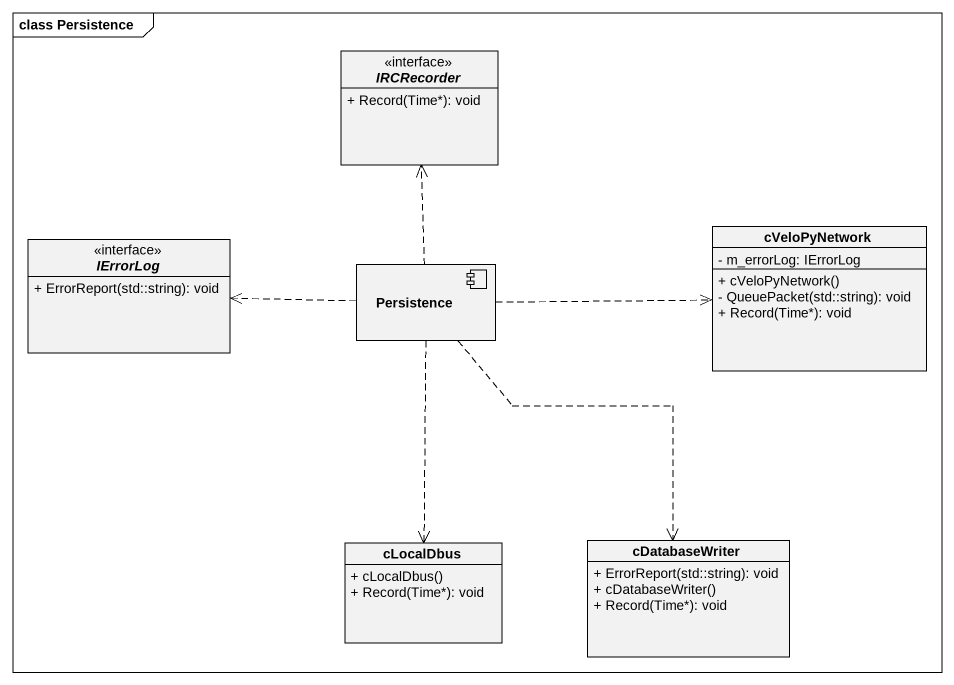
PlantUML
@startuml
mainframe class Persistence
allowmixing
hide circle
hide empty members
skinparam classAttributeIconSize 0
interface IRCRecorder <<interface>> {
  + Record(Time*): void
}
interface IErrorLog <<interface>> {
  + ErrorReport(std::string): void
}
class cVeloPyNetwork {
  - m_errorLog: IErrorLog
  + cVeloPyNetwork()
  - QueuePacket(std::string): void
  + Record(Time*): void
}
component Persistence
class cLocalDbus {
  + cLocalDbus()
  + Record(Time*): void
}
class cDatabaseWriter {
  + ErrorReport(std::string): void
  + cDatabaseWriter()
  + Record(Time*): void
}
Persistence .up.> IRCRecorder
Persistence .left.> IErrorLog
Persistence .right.> cVeloPyNetwork
Persistence ..> cLocalDbus
Persistence ..> cDatabaseWriter
@enduml
